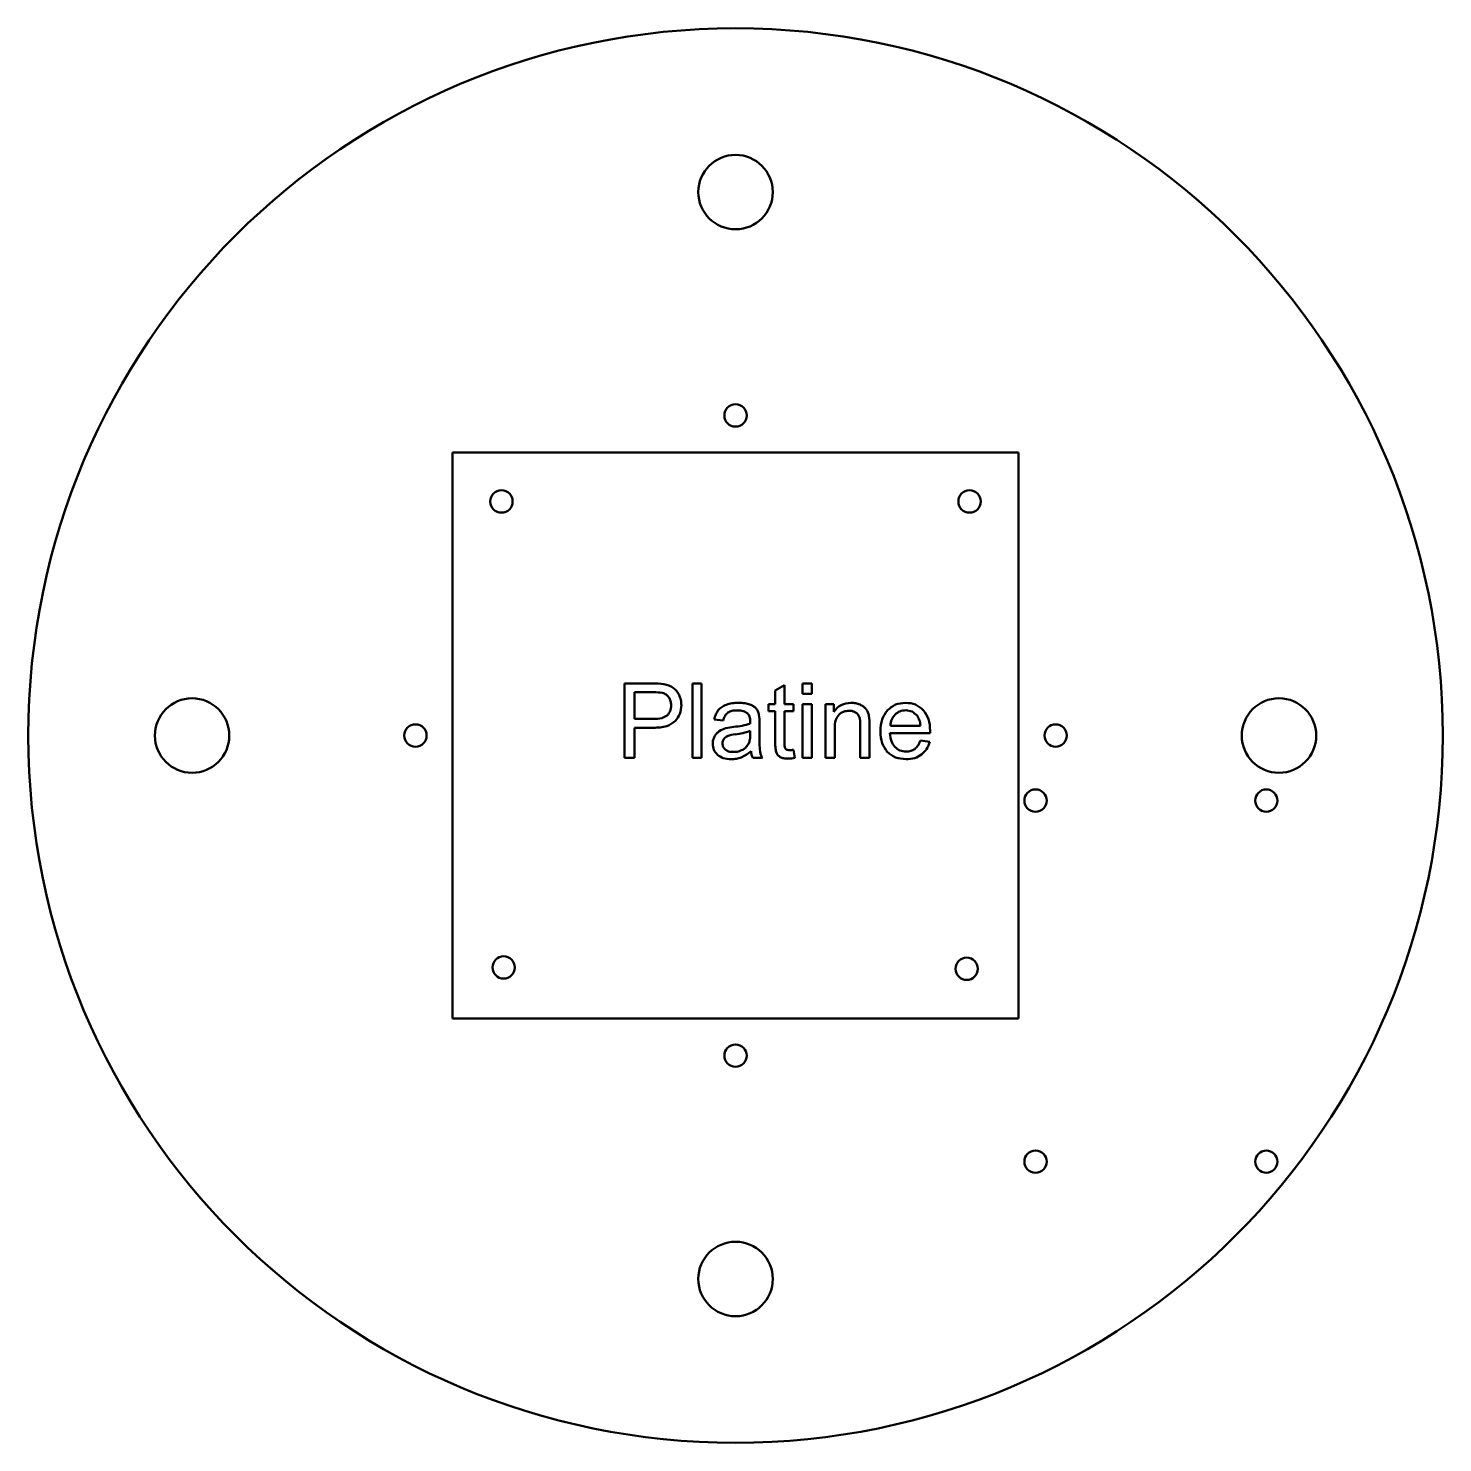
# Model space of a CAD drawing. Header units: millimetres. Extents: x 126 to 316, y 53 to 243.
import ezdxf

# ---------------------------------------------------------------- set-up
doc = ezdxf.new("R2010")
doc.units = ezdxf.units.MM
doc.header["$LTSCALE"] = 0.75
doc.layers.add('Visible', color=7, linetype='Continuous', lineweight=50)

msp = doc.modelspace()

# ---------------------------------------------------------------- linework, layer by layer
at = {"layer": 'Visible'}
for p, q in [((183.05, 110.35), (183.05, 186.35)), ((183.05, 186.35), (259.05, 186.35)), ((259.05, 186.35), (259.05, 110.35)), ((206.13, 155.34), (209.91, 155.34)), ((206.13, 145.34), (206.13, 155.34)), ((210.02, 154.16), (207.46, 154.16)), ((207.46, 154.16), (207.46, 150.58)), ((215.27, 155.34), (216.5, 155.34)), ((215.27, 145.34), (215.27, 155.34)), ((216.5, 155.34), (216.5, 145.34)), ((226.39, 154.38), (227.61, 155.11)), ((226.39, 152.58), (226.39, 154.38)), ((227.61, 155.11), (227.61, 152.58)), ((230.06, 155.34), (231.28, 155.34)), ((230.06, 153.93), (230.06, 155.34)), ((231.28, 153.93), (230.06, 153.93)), ((231.28, 155.34), (231.28, 153.93)), ((225.49, 152.58), (226.39, 152.58)), ((225.49, 151.63), (225.49, 152.58)), ((227.61, 152.58), (228.85, 152.58)), ((228.85, 152.58), (228.85, 151.63)), ((230.06, 152.58), (231.28, 152.58)), ((230.06, 145.34), (230.06, 152.58)), ((231.28, 152.58), (231.28, 145.34)), ((233.15, 152.58), (234.26, 152.58)), ((233.15, 145.34), (233.15, 152.58)), ((234.26, 152.58), (234.26, 151.55)), ((207.46, 150.58), (210.04, 150.58)), ((219.39, 150.35), (218.19, 150.52)), ((226.39, 151.63), (225.49, 151.63)), ((226.39, 147.46), (226.39, 151.63)), ((227.61, 151.63), (227.61, 147.39)), ((228.85, 151.63), (227.61, 151.63)), ((207.46, 149.4), (207.46, 145.34)), ((210.02, 149.4), (207.46, 149.4)), ((223.02, 148.52), (223.02, 148.98)), ((224.27, 150.01), (224.27, 148.37)), ((234.38, 149.3), (234.38, 145.34)), ((237.81, 145.34), (237.81, 149.75)), ((239.04, 149.79), (239.04, 145.34)), ((247.18, 148.65), (241.78, 148.65)), ((241.85, 149.66), (245.9, 149.66)), ((228.85, 146.44), (229.03, 145.35)), ((245.88, 147.67), (247.15, 147.52)), ((207.46, 145.34), (206.13, 145.34)), ((216.5, 145.34), (215.27, 145.34)), ((224.65, 145.34), (223.37, 145.34)), ((231.28, 145.34), (230.06, 145.34)), ((234.38, 145.34), (233.15, 145.34)), ((239.04, 145.34), (237.81, 145.34)), ((259.05, 110.35), (183.05, 110.35))]:
    msp.add_line(p, q, dxfattribs=at)
for centre, radius in [((221.05, 148.35), 95), ((189.61, 179.79), 1.5), ((252.48, 179.79), 1.5), ((189.9, 117.2), 1.5), ((252.1, 117.02), 1.5)]:
    msp.add_circle(centre, radius, dxfattribs=at)
at = {"layer": 'Visible', "extrusion": (0, 0, -1)}
for centre, radius in [((-221.05, 221.35), 5), ((-221.05, 191.35), 1.5), ((-148.05, 148.35), 5), ((-294.05, 148.35), 5), ((-178.05, 148.35), 1.5), ((-264.05, 148.35), 1.5), ((-261.35, 139.61), 1.5), ((-292.35, 139.61), 1.5), ((-221.05, 105.35), 1.5), ((-261.35, 91.11), 1.5), ((-292.35, 91.11), 1.5), ((-221.05, 75.35), 5)]:
    msp.add_circle(centre, radius, dxfattribs=at)
at = {"layer": 'Visible'}
for centre, radius, start, end in [((210.1, 146.23), 9.11, 81.608, 91.2073), ((210.23, 148.51), 5.65, 79.6077, 92.1761), ((206.77, 150.44), 16.26, 358.2159, 359.346), ((217.35, 150.21), 6.91, 358.399, 7.8077), ((232.01, 149.99), 7.03, 358.3926, 8.1484), ((220.52, 146.45), 2.98, 105.1298, 123.858), ((221.75, 140.79), 8.77, 95.962, 103.1949), ((221.51, 143.9), 4.64, 96.1131, 109.7162), ((219.81, 160.69), 11.22, 275.2297, 286.6341), ((220, 157.46), 9.01, 276.4626, 289.5836), ((241.64, 147.92), 17.38, 178.4991, 185.6496), ((235.72, 149.05), 11.48, 357.9885, 359.6237), ((228.23, 150.38), 3.99, 271.1801, 278.9472), ((228.03, 149.8), 4.55, 270.8238, 282.5958)]:
    msp.add_arc(centre, radius, start, end, dxfattribs=at)
for points, knots in [([(212.09, 153.48), (211.97, 153.62), (211.75, 153.89), (211.41, 154.01), (211.25, 154.07)], [0, 0, 0, 0, 0.0522136, 0.1038998, 0.1038998, 0.1038998, 0.1038998]), ([(211.43, 155.24), (211.66, 155.2), (212.1, 155.11), (212.48, 154.88), (212.66, 154.78)], [0, 0, 0, 0, 0.0700074, 0.1328177, 0.1328177, 0.1328177, 0.1328177]), ([(212.66, 154.78), (212.82, 154.65), (213.15, 154.38), (213.36, 154), (213.46, 153.81)], [0, 0, 0, 0, 0.0610682, 0.1265167, 0.1265167, 0.1265167, 0.1265167]), ([(211.86, 151.06), (212.02, 151.24), (212.35, 151.63), (212.39, 152.14), (212.4, 152.41)], [0, 0, 0, 0, 0.0702579, 0.1483389, 0.1483389, 0.1483389, 0.1483389]), ([(212.4, 152.41), (212.39, 152.6), (212.37, 152.99), (212.18, 153.32), (212.09, 153.48)], [0, 0, 0, 0, 0.0587741, 0.1134222, 0.1134222, 0.1134222, 0.1134222]), ([(213.77, 152.45), (213.74, 152.04), (213.67, 151.24), (213.19, 150.6), (212.96, 150.29)], [0, 0, 0, 0, 0.1194883, 0.2349788, 0.2349788, 0.2349788, 0.2349788]), ([(213.46, 153.81), (213.55, 153.6), (213.73, 153.16), (213.76, 152.69), (213.77, 152.45)], [0, 0, 0, 0, 0.0690067, 0.1406919, 0.1406919, 0.1406919, 0.1406919]), ([(218.73, 151.76), (218.88, 151.91), (219.19, 152.23), (219.6, 152.4), (219.82, 152.49)], [0, 0, 0, 0, 0.0621629, 0.1320213, 0.1320213, 0.1320213, 0.1320213]), ([(219.82, 152.49), (220.07, 152.57), (220.61, 152.72), (221.17, 152.74), (221.46, 152.75)], [0, 0, 0, 0, 0.0789358, 0.1669922, 0.1669922, 0.1669922, 0.1669922]), ([(221.46, 152.75), (221.74, 152.74), (222.26, 152.73), (222.75, 152.59), (222.97, 152.53)], [0, 0, 0, 0, 0.0842493, 0.1529077, 0.1529077, 0.1529077, 0.1529077]), ([(222.97, 152.53), (223.14, 152.46), (223.46, 152.33), (223.71, 152.09), (223.82, 151.98)], [0, 0, 0, 0, 0.0560179, 0.1022605, 0.1022605, 0.1022605, 0.1022605]), ([(234.26, 151.55), (234.56, 151.9), (235.16, 152.61), (236.09, 152.7), (236.56, 152.75)], [0, 0, 0, 0, 0.1324023, 0.2687241, 0.2687241, 0.2687241, 0.2687241]), ([(236.56, 152.75), (236.78, 152.74), (237.19, 152.72), (237.58, 152.58), (237.77, 152.51)], [0, 0, 0, 0, 0.0631157, 0.1233158, 0.1233158, 0.1233158, 0.1233158]), ([(237.77, 152.51), (237.94, 152.43), (238.25, 152.28), (238.48, 152.02), (238.59, 151.89)], [0, 0, 0, 0, 0.055175, 0.1037713, 0.1037713, 0.1037713, 0.1037713]), ([(241.45, 151.74), (241.8, 152.03), (242.5, 152.64), (243.42, 152.71), (243.9, 152.75)], [0, 0, 0, 0, 0.1319936, 0.2703988, 0.2703988, 0.2703988, 0.2703988]), ([(243.9, 152.75), (244.36, 152.71), (245.25, 152.64), (245.94, 152.05), (246.27, 151.76)], [0, 0, 0, 0, 0.1342883, 0.2631667, 0.2631667, 0.2631667, 0.2631667]), ([(212.96, 150.29), (212.59, 150.03), (211.72, 149.42), (210.64, 149.41), (210.02, 149.4)], [0, 0, 0, 0, 0.1317801, 0.3125341, 0.3125341, 0.3125341, 0.3125341]), ([(210.04, 150.58), (210.42, 150.59), (211.07, 150.6), (211.63, 150.92), (211.86, 151.06)], [0, 0, 0, 0, 0.1103, 0.191141, 0.191141, 0.191141, 0.191141]), ([(218.19, 150.52), (218.25, 150.75), (218.36, 151.2), (218.62, 151.58), (218.73, 151.76)], [0, 0, 0, 0, 0.0729513, 0.1365493, 0.1365493, 0.1365493, 0.1365493]), ([(220.01, 151.43), (219.87, 151.29), (219.58, 150.99), (219.46, 150.58), (219.39, 150.35)], [0, 0, 0, 0, 0.0552777, 0.1253472, 0.1253472, 0.1253472, 0.1253472]), ([(221.28, 151.73), (221.03, 151.73), (220.58, 151.72), (220.18, 151.52), (220.01, 151.43)], [0, 0, 0, 0, 0.0756714, 0.1329953, 0.1329953, 0.1329953, 0.1329953]), ([(222.68, 151.31), (222.49, 151.44), (222.07, 151.71), (221.56, 151.72), (221.28, 151.73)], [0, 0, 0, 0, 0.0662968, 0.148303, 0.148303, 0.148303, 0.148303]), ([(223.03, 150.26), (223.03, 150.48), (223.02, 150.87), (222.78, 151.18), (222.68, 151.31)], [0, 0, 0, 0, 0.0645382, 0.1137963, 0.1137963, 0.1137963, 0.1137963]), ([(223.82, 151.98), (223.91, 151.86), (224.08, 151.6), (224.16, 151.3), (224.2, 151.14)], [0, 0, 0, 0, 0.04403437, 0.09254294, 0.09254294, 0.09254294, 0.09254294]), ([(234.95, 151.19), (234.79, 150.95), (234.39, 150.39), (234.38, 149.7), (234.38, 149.3)], [0, 0, 0, 0, 0.083835, 0.2015141, 0.2015141, 0.2015141, 0.2015141]), ([(236.3, 151.68), (236.05, 151.66), (235.55, 151.62), (235.15, 151.33), (234.95, 151.19)], [0, 0, 0, 0, 0.074126, 0.1467875, 0.1467875, 0.1467875, 0.1467875]), ([(237.16, 151.46), (237.03, 151.53), (236.76, 151.66), (236.46, 151.68), (236.3, 151.68)], [0, 0, 0, 0, 0.04299394, 0.08928519, 0.08928519, 0.08928519, 0.08928519]), ([(237.67, 150.87), (237.61, 150.99), (237.49, 151.23), (237.27, 151.38), (237.16, 151.46)], [0, 0, 0, 0, 0.03888286, 0.07925471, 0.07925471, 0.07925471, 0.07925471]), ([(237.81, 149.75), (237.81, 149.97), (237.81, 150.35), (237.71, 150.71), (237.67, 150.87)], [0, 0, 0, 0, 0.0656673, 0.1135292, 0.1135292, 0.1135292, 0.1135292]), ([(238.59, 151.89), (238.67, 151.76), (238.85, 151.48), (238.93, 151.15), (238.97, 150.99)], [0, 0, 0, 0, 0.04778577, 0.09897746, 0.09897746, 0.09897746, 0.09897746]), ([(240.51, 148.9), (240.54, 149.46), (240.59, 150.5), (241.18, 151.35), (241.45, 151.74)], [0, 0, 0, 0, 0.1640433, 0.3044959, 0.3044959, 0.3044959, 0.3044959]), ([(242.49, 151.17), (242.32, 150.96), (241.96, 150.52), (241.89, 149.95), (241.85, 149.66)], [0, 0, 0, 0, 0.0798867, 0.1672471, 0.1672471, 0.1672471, 0.1672471]), ([(243.91, 151.74), (243.64, 151.72), (243.11, 151.67), (242.69, 151.34), (242.49, 151.17)], [0, 0, 0, 0, 0.0791242, 0.1562431, 0.1562431, 0.1562431, 0.1562431]), ([(245.43, 151.03), (245.22, 151.24), (244.8, 151.65), (244.21, 151.71), (243.91, 151.74)], [0, 0, 0, 0, 0.0858384, 0.1724286, 0.1724286, 0.1724286, 0.1724286]), ([(245.9, 149.66), (245.86, 149.93), (245.81, 150.42), (245.55, 150.84), (245.43, 151.03)], [0, 0, 0, 0, 0.0815038, 0.1463565, 0.1463565, 0.1463565, 0.1463565]), ([(246.27, 151.76), (246.54, 151.37), (247.12, 150.54), (247.17, 149.52), (247.19, 148.98)], [0, 0, 0, 0, 0.1376173, 0.2985494, 0.2985494, 0.2985494, 0.2985494]), ([(217.98, 147.25), (217.99, 147.42), (218.01, 147.76), (218.15, 148.07), (218.22, 148.22)], [0, 0, 0, 0, 0.0512625, 0.1009967, 0.1009967, 0.1009967, 0.1009967]), ([(218.22, 148.22), (218.31, 148.36), (218.48, 148.63), (218.73, 148.83), (218.86, 148.93)], [0, 0, 0, 0, 0.04852007, 0.09559617, 0.09559617, 0.09559617, 0.09559617]), ([(219.95, 148.27), (219.85, 148.22), (219.66, 148.12), (219.53, 147.95), (219.46, 147.87)], [0, 0, 0, 0, 0.03247788, 0.06345714, 0.06345714, 0.06345714, 0.06345714]), ([(222.83, 147.3), (222.88, 147.47), (223.02, 147.86), (223.02, 148.28), (223.02, 148.52)], [0, 0, 0, 0, 0.0535951, 0.1250488, 0.1250488, 0.1250488, 0.1250488]), ([(241.44, 146.15), (241.17, 146.53), (240.59, 147.35), (240.54, 148.36), (240.51, 148.9)], [0, 0, 0, 0, 0.1367557, 0.2954469, 0.2954469, 0.2954469, 0.2954469]), ([(241.78, 148.65), (241.82, 148.28), (241.88, 147.61), (242.28, 147.07), (242.46, 146.82)], [0, 0, 0, 0, 0.1073249, 0.1980192, 0.1980192, 0.1980192, 0.1980192]), ([(218.62, 145.76), (218.44, 145.97), (218.06, 146.39), (218.01, 146.96), (217.98, 147.25)], [0, 0, 0, 0, 0.0820034, 0.1661668, 0.1661668, 0.1661668, 0.1661668]), ([(219.46, 147.87), (219.41, 147.78), (219.31, 147.59), (219.3, 147.39), (219.29, 147.28)], [0, 0, 0, 0, 0.03052067, 0.06142668, 0.06142668, 0.06142668, 0.06142668]), ([(219.29, 147.28), (219.31, 147.13), (219.34, 146.81), (219.56, 146.58), (219.66, 146.46)], [0, 0, 0, 0, 0.04596967, 0.09216727, 0.09216727, 0.09216727, 0.09216727]), ([(219.66, 146.46), (219.81, 146.37), (220.14, 146.16), (220.54, 146.14), (220.75, 146.14)], [0, 0, 0, 0, 0.0519574, 0.1154983, 0.1154983, 0.1154983, 0.1154983]), ([(220.75, 146.14), (220.98, 146.15), (221.42, 146.17), (221.82, 146.36), (222.01, 146.45)], [0, 0, 0, 0, 0.0674668, 0.1310552, 0.1310552, 0.1310552, 0.1310552]), ([(222.01, 146.45), (222.19, 146.56), (222.52, 146.78), (222.73, 147.13), (222.83, 147.3)], [0, 0, 0, 0, 0.0603889, 0.1189267, 0.1189267, 0.1189267, 0.1189267]), ([(226.54, 146.01), (226.5, 146.19), (226.38, 146.66), (226.39, 147.15), (226.39, 147.46)], [0, 0, 0, 0, 0.0546337, 0.1462011, 0.1462011, 0.1462011, 0.1462011]), ([(227.61, 147.39), (227.61, 147.25), (227.61, 147.02), (227.66, 146.8), (227.68, 146.72)], [0, 0, 0, 0, 0.04317499, 0.06804076, 0.06804076, 0.06804076, 0.06804076]), ([(227.68, 146.72), (227.7, 146.67), (227.76, 146.57), (227.85, 146.51), (227.89, 146.48)], [0, 0, 0, 0, 0.01594353, 0.03229762, 0.03229762, 0.03229762, 0.03229762]), ([(227.89, 146.48), (227.95, 146.45), (228.08, 146.39), (228.23, 146.39), (228.31, 146.39)], [0, 0, 0, 0, 0.01902122, 0.04325319, 0.04325319, 0.04325319, 0.04325319]), ([(242.46, 146.82), (242.67, 146.63), (243.11, 146.26), (243.68, 146.21), (243.97, 146.19)], [0, 0, 0, 0, 0.0831666, 0.1678841, 0.1678841, 0.1678841, 0.1678841]), ([(243.97, 146.19), (244.19, 146.2), (244.6, 146.22), (244.95, 146.44), (245.12, 146.54)], [0, 0, 0, 0, 0.0632105, 0.1222396, 0.1222396, 0.1222396, 0.1222396]), ([(245.12, 146.54), (245.28, 146.69), (245.62, 147), (245.79, 147.44), (245.88, 147.67)], [0, 0, 0, 0, 0.062866, 0.1376838, 0.1376838, 0.1376838, 0.1376838]), ([(247.15, 147.52), (247.03, 147.17), (246.81, 146.5), (246.29, 146.02), (246.04, 145.79)], [0, 0, 0, 0, 0.1076168, 0.208258, 0.208258, 0.208258, 0.208258]), ([(220.46, 145.18), (220.1, 145.19), (219.43, 145.22), (218.88, 145.59), (218.62, 145.76)], [0, 0, 0, 0, 0.1065617, 0.1959311, 0.1959311, 0.1959311, 0.1959311]), ([(221.81, 145.41), (221.6, 145.34), (221.16, 145.2), (220.69, 145.18), (220.46, 145.18)], [0, 0, 0, 0, 0.067806, 0.1380634, 0.1380634, 0.1380634, 0.1380634]), ([(223.13, 146.23), (222.91, 146.06), (222.51, 145.73), (222.03, 145.51), (221.81, 145.41)], [0, 0, 0, 0, 0.0832217, 0.1552917, 0.1552917, 0.1552917, 0.1552917]), ([(223.37, 145.34), (223.31, 145.48), (223.19, 145.76), (223.15, 146.07), (223.13, 146.23)], [0, 0, 0, 0, 0.04430982, 0.09304292, 0.09304292, 0.09304292, 0.09304292]), ([(224.34, 146.21), (224.38, 146.06), (224.44, 145.76), (224.58, 145.48), (224.65, 145.34)], [0, 0, 0, 0, 0.04593376, 0.0926772, 0.0926772, 0.0926772, 0.0926772]), ([(227.06, 145.46), (226.95, 145.53), (226.73, 145.67), (226.6, 145.9), (226.54, 146.01)], [0, 0, 0, 0, 0.03979215, 0.0770393, 0.0770393, 0.0770393, 0.0770393]), ([(228.1, 145.24), (227.9, 145.25), (227.54, 145.25), (227.21, 145.39), (227.06, 145.46)], [0, 0, 0, 0, 0.0595802, 0.1066695, 0.1066695, 0.1066695, 0.1066695]), ([(243.96, 145.18), (243.47, 145.21), (242.52, 145.27), (241.79, 145.87), (241.44, 146.15)], [0, 0, 0, 0, 0.1445659, 0.2764541, 0.2764541, 0.2764541, 0.2764541]), ([(246.04, 145.79), (245.74, 145.61), (245.1, 145.23), (244.36, 145.19), (243.96, 145.18)], [0, 0, 0, 0, 0.1032618, 0.2192207, 0.2192207, 0.2192207, 0.2192207])]:
    msp.add_open_spline(points, degree=3, knots=knots, dxfattribs=at)

doc.saveas('drawing.dxf')
